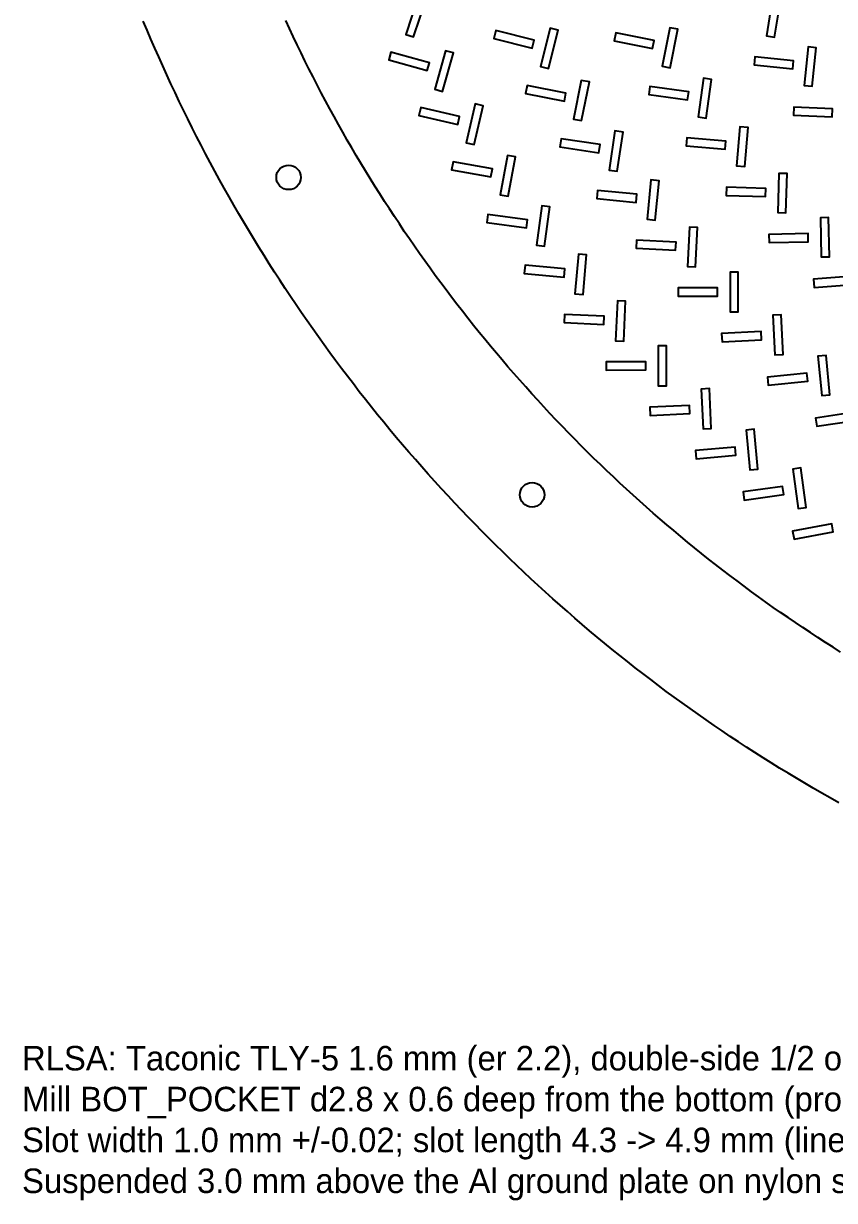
# Model space of a CAD drawing. Header units: millimetres. Extents: x -195 to 195, y -219 to 195.
# Drawn here: x -194.8 to -95.6, y -218.9 to -74.9 of the extents above; entities that cross this region are included whole.
import ezdxf

# ---------------------------------------------------------------- set-up
doc = ezdxf.new("R2010")
doc.units = ezdxf.units.MM
for name, color, linetype in [('FAB', 8, 'Continuous'), ('NPTH', 9, 'Continuous'), ('OUTLINE', 7, 'Continuous'), ('TOP_CU', 1, 'Continuous'), ('TOP_SLOT', 3, 'Continuous')]:
    doc.layers.add(name, color=color, linetype=linetype)

msp = doc.modelspace()

# ---------------------------------------------------------------- linework, layer by layer
at = {"layer": 'NPTH'}
for centre in [(-162.38, -93.75), (-132.58, -132.58)]:
    msp.add_circle(centre, 1.5, dxfattribs=at)
at = {"layer": 'OUTLINE'}
msp.add_lwpolyline([(-95.07, -170.25), (-96.12, -169.67), (-97.15, -169.07), (-98.19, -168.47), (-99.22, -167.87), (-100.25, -167.26), (-101.27, -166.64), (-102.29, -166.01), (-103.31, -165.38), (-104.32, -164.75), (-105.33, -164.1), (-106.34, -163.45), (-107.34, -162.8), (-108.34, -162.14), (-109.33, -161.47), (-110.32, -160.79), (-111.3, -160.11), (-112.28, -159.43), (-113.26, -158.74), (-114.23, -158.04), (-115.2, -157.34), (-116.16, -156.63), (-117.12, -155.91), (-118.07, -155.19), (-119.02, -154.46), (-119.97, -153.73), (-120.91, -152.99), (-121.85, -152.24), (-122.78, -151.49), (-123.71, -150.74), (-124.63, -149.98), (-125.55, -149.21), (-126.46, -148.43), (-127.37, -147.66), (-128.27, -146.87), (-129.17, -146.08), (-130.06, -145.29), (-130.95, -144.49), (-131.84, -143.68), (-132.72, -142.87), (-133.59, -142.05), (-134.46, -141.23), (-135.32, -140.4), (-136.18, -139.57), (-137.04, -138.73), (-137.89, -137.89), (-138.73, -137.04), (-139.57, -136.18), (-140.4, -135.32), (-141.23, -134.46), (-142.05, -133.59), (-142.87, -132.72), (-143.68, -131.84), (-144.49, -130.95), (-145.29, -130.06), (-146.08, -129.17), (-146.87, -128.27), (-147.66, -127.37), (-148.43, -126.46), (-149.21, -125.55), (-149.98, -124.63), (-150.74, -123.71), (-151.49, -122.78), (-152.24, -121.85), (-152.99, -120.91), (-153.73, -119.97), (-154.46, -119.02), (-155.19, -118.07), (-155.91, -117.12), (-156.63, -116.16), (-157.34, -115.2), (-158.04, -114.23), (-158.74, -113.26), (-159.43, -112.28), (-160.11, -111.3), (-160.79, -110.32), (-161.47, -109.33), (-162.14, -108.34), (-162.8, -107.34), (-163.45, -106.34), (-164.1, -105.33), (-164.75, -104.32), (-165.38, -103.31), (-166.01, -102.29), (-166.64, -101.27), (-167.26, -100.25), (-167.87, -99.22), (-168.47, -98.19), (-169.07, -97.15), (-169.67, -96.12), (-170.25, -95.07), (-170.83, -94.03), (-171.41, -92.98), (-171.97, -91.92), (-172.54, -90.87), (-173.09, -89.81), (-173.64, -88.74), (-174.18, -87.67), (-174.71, -86.6), (-175.24, -85.53), (-175.76, -84.45), (-176.28, -83.37), (-176.79, -82.29), (-177.29, -81.2), (-177.78, -80.11), (-178.27, -79.02), (-178.75, -77.93), (-179.23, -76.83), (-179.7, -75.73), (-180.16, -74.62)], dxfattribs=at)
at = {"layer": 'TOP_CU'}
for points in [[(-145.56, -71.93), (-146.51, -71.61), (-148.04, -76.25), (-147.09, -76.56)], [(-102.16, -71.9), (-103.15, -71.74), (-103.91, -76.42), (-102.92, -76.58)], [(-132.57, -77.94), (-132.32, -76.97), (-137.01, -75.78), (-137.25, -76.75)], [(-129.39, -75.73), (-130.36, -75.48), (-131.54, -80.17), (-130.57, -80.41)], [(-117.64, -77), (-122.34, -76.08), (-122.54, -77.06), (-117.84, -77.98)], [(-114.77, -75.63), (-115.75, -75.44), (-116.67, -80.14), (-115.69, -80.33)], [(-145.43, -80.69), (-145.16, -79.73), (-149.86, -78.41), (-150.13, -79.38)], [(-142.21, -78.53), (-143.18, -78.26), (-144.49, -82.96), (-143.53, -83.23)], [(-100.69, -80.48), (-100.59, -79.48), (-105.31, -79), (-105.41, -79.99)], [(-97.83, -77.88), (-98.82, -77.78), (-99.31, -82.5), (-98.31, -82.6)], [(-125.58, -82.07), (-126.56, -81.88), (-127.51, -86.62), (-126.53, -86.81)], [(-110.62, -81.76), (-111.61, -81.62), (-112.28, -86.36), (-111.29, -86.5)], [(-128.64, -84.44), (-128.45, -83.45), (-133.19, -82.51), (-133.38, -83.49)], [(-113.56, -84.27), (-113.42, -83.28), (-118.16, -82.61), (-118.3, -83.6)], [(-138.56, -84.98), (-139.54, -84.76), (-140.64, -89.51), (-139.66, -89.74)], [(-141.68, -87.28), (-141.45, -86.31), (-146.21, -85.21), (-146.43, -86.18)], [(-95.86, -86.36), (-95.81, -85.36), (-100.55, -85.15), (-100.6, -86.15)], [(-106.16, -87.65), (-107.15, -87.56), (-107.56, -92.33), (-106.56, -92.42)], [(-124.4, -90.73), (-124.26, -89.74), (-129.04, -89.03), (-129.18, -90.02)], [(-121.46, -88.22), (-122.45, -88.07), (-123.17, -92.86), (-122.18, -93)], [(-108.95, -90.31), (-108.87, -89.32), (-113.64, -88.91), (-113.73, -89.9)], [(-137.63, -93.69), (-137.45, -92.71), (-142.25, -91.83), (-142.43, -92.81)], [(-134.62, -91.25), (-135.61, -91.07), (-136.49, -95.87), (-135.5, -96.06)], [(-101.38, -93.29), (-102.38, -93.26), (-102.53, -98.05), (-101.53, -98.08)], [(-117.05, -94.16), (-118.04, -94.06), (-118.52, -98.87), (-117.52, -98.97)], [(-104.03, -96.1), (-104, -95.1), (-108.78, -94.95), (-108.82, -95.95)], [(-119.86, -96.81), (-119.76, -95.82), (-124.57, -95.34), (-124.67, -96.34)], [(-130.4, -97.34), (-131.39, -97.21), (-132.06, -102.04), (-131.06, -102.18)], [(-133.29, -99.92), (-133.16, -98.93), (-137.99, -98.27), (-138.13, -99.26)], [(-96.3, -98.67), (-97.3, -98.69), (-97.2, -103.48), (-96.2, -103.46)], [(-112.34, -99.88), (-113.34, -99.83), (-113.58, -104.66), (-112.58, -104.71)], [(-98.8, -101.62), (-98.82, -100.62), (-103.61, -100.73), (-103.59, -101.73)], [(-115.02, -102.66), (-114.97, -101.67), (-119.8, -101.43), (-119.85, -102.42)], [(-126.91, -103.14), (-127.35, -108), (-126.35, -108.09), (-125.91, -103.23)], [(-128.59, -104.94), (-133.45, -104.5), (-133.54, -105.5), (-128.68, -105.94)], [(-107.36, -105.35), (-108.36, -105.35), (-108.36, -110.19), (-107.36, -110.19)], [(-93.28, -106.85), (-93.36, -105.85), (-98.14, -106.21), (-98.06, -107.21)], [(-109.9, -108.27), (-109.9, -107.27), (-114.73, -107.27), (-114.73, -108.27)], [(-121.15, -108.91), (-122.15, -108.87), (-122.37, -113.74), (-121.37, -113.79)], [(-123.8, -111.74), (-123.75, -110.74), (-128.63, -110.52), (-128.67, -111.52)], [(-102.12, -110.58), (-103.12, -110.62), (-102.88, -115.45), (-101.88, -115.41)], [(-104.51, -113.61), (-104.56, -112.62), (-109.39, -112.85), (-109.34, -113.85)], [(-116.14, -114.37), (-117.14, -114.37), (-117.14, -119.25), (-116.14, -119.25)], [(-118.66, -117.31), (-118.66, -116.31), (-123.54, -116.32), (-123.54, -117.32)], [(-96.62, -115.54), (-97.62, -115.63), (-97.15, -120.45), (-96.15, -120.35)], [(-98.86, -118.69), (-98.96, -117.69), (-103.77, -118.17), (-103.68, -119.16)], [(-110.89, -119.59), (-111.89, -119.64), (-111.66, -124.52), (-110.67, -124.47)], [(-113.27, -122.65), (-113.31, -121.65), (-118.19, -121.87), (-118.14, -122.87)], [(-92.97, -123.48), (-93.12, -122.49), (-97.9, -123.2), (-97.76, -124.19)], [(-105.41, -124.57), (-106.4, -124.67), (-105.96, -129.53), (-104.96, -129.44)], [(-107.64, -127.73), (-107.73, -126.74), (-112.59, -127.18), (-112.5, -128.18)], [(-99.7, -129.3), (-100.69, -129.44), (-100.02, -134.27), (-99.03, -134.14)], [(-101.79, -132.56), (-101.93, -131.57), (-106.76, -132.23), (-106.63, -133.22)], [(-95.73, -137.11), (-95.91, -136.13), (-100.71, -137.01), (-100.53, -138)]]:
    msp.add_lwpolyline(points, close=True, dxfattribs=at)
msp.add_lwpolyline([(-94.83, -151.81), (-95.76, -151.23), (-96.69, -150.64), (-97.61, -150.04), (-98.53, -149.44), (-99.45, -148.83), (-100.36, -148.22), (-101.27, -147.6), (-102.17, -146.98), (-103.07, -146.35), (-103.97, -145.71), (-104.86, -145.07), (-105.75, -144.43), (-106.63, -143.77), (-107.51, -143.12), (-108.39, -142.45), (-109.26, -141.79), (-110.13, -141.11), (-110.99, -140.44), (-111.85, -139.75), (-112.71, -139.06), (-113.56, -138.37), (-114.4, -137.67), (-115.25, -136.96), (-116.08, -136.26), (-116.92, -135.54), (-117.75, -134.82), (-118.57, -134.1), (-119.39, -133.37), (-120.21, -132.63), (-121.02, -131.89), (-121.83, -131.15), (-122.63, -130.4), (-123.43, -129.64), (-124.22, -128.88), (-125.01, -128.12), (-125.79, -127.35), (-126.57, -126.57), (-127.35, -125.79), (-128.12, -125.01), (-128.88, -124.22), (-129.64, -123.43), (-130.4, -122.63), (-131.15, -121.83), (-131.89, -121.02), (-132.63, -120.21), (-133.37, -119.39), (-134.1, -118.57), (-134.82, -117.75), (-135.54, -116.92), (-136.26, -116.08), (-136.96, -115.25), (-137.67, -114.4), (-138.37, -113.56), (-139.06, -112.71), (-139.75, -111.85), (-140.44, -110.99), (-141.11, -110.13), (-141.79, -109.26), (-142.45, -108.39), (-143.12, -107.51), (-143.77, -106.63), (-144.43, -105.75), (-145.07, -104.86), (-145.71, -103.97), (-146.35, -103.07), (-146.98, -102.17), (-147.6, -101.27), (-148.22, -100.36), (-148.83, -99.45), (-149.44, -98.53), (-150.04, -97.61), (-150.64, -96.69), (-151.23, -95.76), (-151.81, -94.83), (-152.39, -93.9), (-152.97, -92.96), (-153.53, -92.02), (-154.1, -91.08), (-154.65, -90.13), (-155.2, -89.18), (-155.75, -88.23), (-156.28, -87.27), (-156.82, -86.31), (-157.34, -85.35), (-157.86, -84.38), (-158.38, -83.41), (-158.89, -82.44), (-159.39, -81.46), (-159.89, -80.48), (-160.38, -79.5), (-160.86, -78.51), (-161.34, -77.52), (-161.81, -76.53), (-162.28, -75.54), (-162.74, -74.54)], dxfattribs=at)
at = {"layer": 'TOP_SLOT'}
for points in [[(-148.04, -76.25), (-147.09, -76.56), (-145.56, -71.93), (-146.51, -71.61)], [(-103.91, -76.42), (-102.92, -76.58), (-102.16, -71.9), (-103.15, -71.74)], [(-137.01, -75.78), (-137.25, -76.75), (-132.57, -77.94), (-132.32, -76.97)], [(-131.54, -80.17), (-130.57, -80.41), (-129.39, -75.73), (-130.36, -75.48)], [(-122.34, -76.08), (-122.54, -77.06), (-117.84, -77.98), (-117.64, -77)], [(-116.67, -80.14), (-115.69, -80.33), (-114.77, -75.63), (-115.75, -75.44)], [(-149.86, -78.41), (-150.13, -79.38), (-145.43, -80.69), (-145.16, -79.73)], [(-144.49, -82.96), (-143.53, -83.23), (-142.21, -78.53), (-143.18, -78.26)], [(-105.31, -79), (-105.41, -79.99), (-100.69, -80.48), (-100.59, -79.48)], [(-99.31, -82.5), (-98.31, -82.6), (-97.83, -77.88), (-98.82, -77.78)], [(-127.51, -86.62), (-126.53, -86.81), (-125.58, -82.07), (-126.56, -81.88)], [(-112.28, -86.36), (-111.29, -86.5), (-110.62, -81.76), (-111.61, -81.62)], [(-133.19, -82.51), (-133.38, -83.49), (-128.64, -84.44), (-128.45, -83.45)], [(-118.16, -82.61), (-118.3, -83.6), (-113.56, -84.27), (-113.42, -83.28)], [(-140.64, -89.51), (-139.66, -89.74), (-138.56, -84.98), (-139.54, -84.76)], [(-146.21, -85.21), (-146.43, -86.18), (-141.68, -87.28), (-141.45, -86.31)], [(-100.55, -85.15), (-100.6, -86.15), (-95.86, -86.36), (-95.81, -85.36)], [(-107.56, -92.33), (-106.56, -92.42), (-106.16, -87.65), (-107.15, -87.56)], [(-129.04, -89.03), (-129.18, -90.02), (-124.4, -90.73), (-124.26, -89.74)], [(-123.17, -92.86), (-122.18, -93), (-121.46, -88.22), (-122.45, -88.07)], [(-113.64, -88.91), (-113.73, -89.9), (-108.95, -90.31), (-108.87, -89.32)], [(-142.25, -91.83), (-142.43, -92.81), (-137.63, -93.69), (-137.45, -92.71)], [(-136.49, -95.87), (-135.5, -96.06), (-134.62, -91.25), (-135.61, -91.07)], [(-102.53, -98.05), (-101.53, -98.08), (-101.38, -93.29), (-102.38, -93.26)], [(-118.52, -98.87), (-117.52, -98.97), (-117.05, -94.16), (-118.04, -94.06)], [(-108.78, -94.95), (-108.82, -95.95), (-104.03, -96.1), (-104, -95.1)], [(-124.57, -95.34), (-124.67, -96.34), (-119.86, -96.81), (-119.76, -95.82)], [(-132.06, -102.04), (-131.06, -102.18), (-130.4, -97.34), (-131.39, -97.21)], [(-137.99, -98.27), (-138.13, -99.26), (-133.29, -99.92), (-133.16, -98.93)], [(-97.2, -103.48), (-96.2, -103.46), (-96.3, -98.67), (-97.3, -98.69)], [(-113.58, -104.66), (-112.58, -104.71), (-112.34, -99.88), (-113.34, -99.83)], [(-103.61, -100.73), (-103.59, -101.73), (-98.8, -101.62), (-98.82, -100.62)], [(-119.8, -101.43), (-119.85, -102.42), (-115.02, -102.66), (-114.97, -101.67)], [(-127.35, -108), (-126.35, -108.09), (-125.91, -103.23), (-126.91, -103.14)], [(-133.45, -104.5), (-133.54, -105.5), (-128.68, -105.94), (-128.59, -104.94)], [(-108.36, -110.19), (-107.36, -110.19), (-107.36, -105.35), (-108.36, -105.35)], [(-98.14, -106.21), (-98.06, -107.21), (-93.28, -106.85), (-93.36, -105.85)], [(-114.73, -107.27), (-114.73, -108.27), (-109.9, -108.27), (-109.9, -107.27)], [(-122.37, -113.74), (-121.37, -113.79), (-121.15, -108.91), (-122.15, -108.87)], [(-128.63, -110.52), (-128.67, -111.52), (-123.8, -111.74), (-123.75, -110.74)], [(-102.88, -115.45), (-101.88, -115.41), (-102.12, -110.58), (-103.12, -110.62)], [(-109.39, -112.85), (-109.34, -113.85), (-104.51, -113.61), (-104.56, -112.62)], [(-117.14, -119.25), (-116.14, -119.25), (-116.14, -114.37), (-117.14, -114.37)], [(-123.54, -116.32), (-123.54, -117.32), (-118.66, -117.31), (-118.66, -116.31)], [(-97.15, -120.45), (-96.15, -120.35), (-96.62, -115.54), (-97.62, -115.63)], [(-103.77, -118.17), (-103.68, -119.16), (-98.86, -118.69), (-98.96, -117.69)], [(-111.66, -124.52), (-110.67, -124.47), (-110.89, -119.59), (-111.89, -119.64)], [(-118.19, -121.87), (-118.14, -122.87), (-113.27, -122.65), (-113.31, -121.65)], [(-97.9, -123.2), (-97.76, -124.19), (-92.97, -123.48), (-93.12, -122.49)], [(-105.96, -129.53), (-104.96, -129.44), (-105.41, -124.57), (-106.4, -124.67)], [(-112.59, -127.18), (-112.5, -128.18), (-107.64, -127.73), (-107.73, -126.74)], [(-100.02, -134.27), (-99.03, -134.14), (-99.7, -129.3), (-100.69, -129.44)], [(-106.76, -132.23), (-106.63, -133.22), (-101.79, -132.56), (-101.93, -131.57)], [(-100.71, -137.01), (-100.53, -138), (-95.73, -137.11), (-95.91, -136.13)]]:
    msp.add_lwpolyline(points, close=True, dxfattribs=at)

# ---------------------------------------------------------------- texts
at = {"layer": 'FAB'}
for s, p in [('RLSA: Taconic TLY-5 1.6 mm (er 2.2), double-side 1/2 oz Cu. Etch TOP_CU minus TOP_SLOT; remove ALL bottom Cu.', (-195, -203)), ('Mill BOT_POCKET d2.8 x 0.6 deep from the bottom (probe head). Drill NPTH d3.0 (24x on R187.5).', (-195, -208)), ('Slot width 1.0 mm +/-0.02; slot length 4.3 -> 4.9 mm (linear in radius). 960 pairs, CCW outward spiral, RHCP.', (-195, -213)), ('Suspended 3.0 mm above the Al ground plate on nylon spacers (air part of the radial waveguide).', (-195, -218))]:
    msp.add_text(s, height=3, dxfattribs=at).set_placement(p)

doc.saveas('drawing.dxf')
